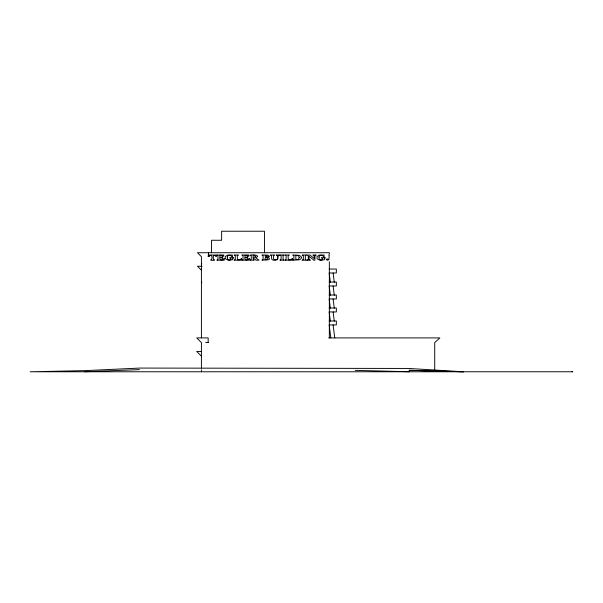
<?xml version="1.0" encoding="UTF-8"?>
<svg xmlns="http://www.w3.org/2000/svg" width="603" height="603" viewBox="0 0 603 603"><rect width="100%" height="100%" fill="white"/><g stroke="black" fill="none" stroke-linecap="round" stroke-linejoin="round"><path stroke-width="0.9" d="M208.156 256.674L208.57 252.725M201.824 281.933L201.538 282.83M84.533 371.772L139.444 369.616M572.737 371.772L30.15 371.772L84.835 370.641L139.753 368.071L408.472 368.448L463.398 371.772L409.015 370.287L463.511 371.772M328.65 254.858L329.268 254.858L328.786 260.029M202.148 266.224L197.467 266.224L201.417 270.174M329.163 269.044L336.346 269.044L336.346 272.993L329.163 272.993L330.354 282.272M329.163 282.023L336.346 282.023L336.346 285.98L329.163 285.98L330.354 295.251M329.163 295.01L336.346 295.01L336.346 298.96L329.163 298.96L330.354 308.231M329.163 307.99L336.346 307.99L336.346 311.939L329.163 311.939L330.354 321.218M329.163 320.977L336.346 320.977L336.346 324.927L329.163 324.927L330.821 337.906M328.665 337.906L439.873 337.906L434.725 342.61L434.725 370.83M205.721 342.466L208.156 342.466M201.417 351.451L196.714 351.451L201.417 356.154M572.051 371.772L572.624 371.772M355.265 370.355L409.58 371.772M333.097 272.993L334.281 282.272M333.097 285.98L334.281 295.251M333.097 298.96L334.281 308.231M333.097 311.939L334.281 321.218M333.097 324.927L334.755 337.906M329.344 253.848L329.344 252.725L197.467 252.725L201.417 256.674L201.417 337.906M329.344 261.755L329.344 337.906M264.446 252.725L264.446 231.228L221.633 231.228L221.633 240.258L211.525 240.258L211.525 252.725M208.156 342.61L208.156 337.906L196.714 337.906L201.417 342.61L201.417 368.011M201.643 263.451L201.643 264.152M201.417 369.895L201.417 371.772M299.186 257.632L298.342 259.516L295.892 259.516L295.839 255.363L298.168 255.71A1.937 1.93 -90 0 1 299.02 256.697L299.186 257.632M227.248 257.021L227.527 258.958L228.891 259.923A3.558 3.543 -90 0 0 230.248 259.863L230.836 259.637L230.836 258.589L229.645 257.798L233.715 257.798L232.788 258.325L232.735 259.727L228.288 260.285L225.326 258.8L225.303 256.531L227.557 255.077L232.351 255.016L232.396 256.901L231.914 256.901C231.281 254.73 227.519 254.594 227.248 257.021M318.964 257.021L319.243 258.958L320.608 259.923A3.558 3.543 -90 0 0 321.964 259.863L322.552 259.637L322.552 258.589L321.361 257.798L325.432 257.798L324.504 258.325L324.452 259.727L320.012 260.285L317.042 258.8L317.02 256.531L319.273 255.077L324.067 255.016L324.113 256.901L323.63 256.901C322.997 254.73 319.236 254.594 318.964 257.021M224.331 258.574L224.18 260.187L216.831 260.187L217.977 259.448L217.977 255.8L216.831 255.016L223.781 255.016L223.781 256.335L222.032 255.386L219.937 255.348L219.937 257.338L221.535 257.225L222.597 256.448L222.597 258.604L221.55 257.79L219.937 257.669C218.731 260.586 223.14 260.458 223.932 258.574L224.331 258.574M241.494 258.529L241.343 260.187L234.122 260.187L235.268 259.448L235.268 255.8L234.122 255.016L238.426 255.016L237.235 255.762L237.476 259.75L239.806 259.765L241.494 258.529M249.378 258.574L249.227 260.187L241.878 260.187L243.024 259.448L243.024 255.8L241.878 255.016L248.828 255.016L248.828 256.335L247.079 255.386L244.991 255.348L244.991 257.338L246.582 257.225L247.645 256.448L247.645 258.604L246.604 257.79L244.991 257.669C243.778 260.586 248.187 260.458 248.979 258.574L249.378 258.574M292.349 258.529L292.191 260.187L284.97 260.187L286.124 259.448L286.124 255.8L284.97 255.016L289.274 255.016L288.083 255.762L288.324 259.75L290.654 259.765L292.349 258.529M277.516 258.31L277.486 258.664A1.236 1.229 -90 0 1 276.973 259.448L275.006 259.81L273.589 259.026L273.461 255.755L274.546 255.016L270.43 255.016L271.486 255.793L271.719 259.23L272.91 260.051L274.998 260.33L277.689 259.531L278.262 255.808L279.528 255.016L276.121 255.016L277.418 255.86L277.516 258.31M308.359 258.687L308.163 259.591L307.025 260.187L310.394 260.187L309.105 259.335L309.007 256.222L313.892 260.217L314.879 260.217L314.962 255.823L316.213 255.016L312.851 255.016L314.133 255.86L314.223 258.514L309.942 255.016L306.987 255.016L308.276 255.891L308.359 258.687M257.443 256.237L256.968 257.112L255.529 257.632L259.034 260.187L256.026 260.187L253.147 257.858C252.861 261.355 257.097 259.81 250.034 260.187C251.783 259.908 251.3 257.308 251.127 255.582C246.71 255.122 257.225 253.916 257.443 256.237M301.394 257.639L300.995 258.777L299.246 259.848L292.734 260.187L293.88 259.463L293.88 255.8L292.719 255.016L299.073 255.288L300.95 256.373L301.394 257.639M269.224 256.169L268.606 256.976L267.152 257.368L269.428 258.22L269.089 259.697L261.928 260.187L263.081 259.441L263.081 255.8L261.928 255.016L267.574 255.092L269.224 256.169M255.273 256.343L254.828 257.232L253.147 257.511L253.147 255.348L254.835 255.589L255.273 256.343M267.076 256.26C265.433 259.561 263.805 253.516 266.986 255.876L267.076 256.26M326.306 259.313C327.376 262.252 329.675 257.504 326.306 259.313M211.6 259.433C207.583 260.813 217.479 260.315 213.741 259.72C212.196 257.338 213.922 253.366 215.949 256.494L216.379 256.494L216.379 255.016L208.781 255.016L208.781 256.494L209.211 256.494C211.095 253.592 212.897 256.795 211.6 259.433M283.124 255.536L283.048 259.426L284.247 260.187L279.898 260.187L281.088 259.463L281.088 255.8L279.898 255.016L284.247 255.016L283.124 255.536M305.359 255.536L305.284 259.426L306.482 260.187L302.133 260.187L303.324 259.463L303.324 255.8L302.133 255.016L306.482 255.016L305.359 255.536M267.054 259.561C263.089 261.333 265.614 254.813 267.461 258.74A0.95 0.942 -90 0 1 267.046 259.561"/></g></svg>
